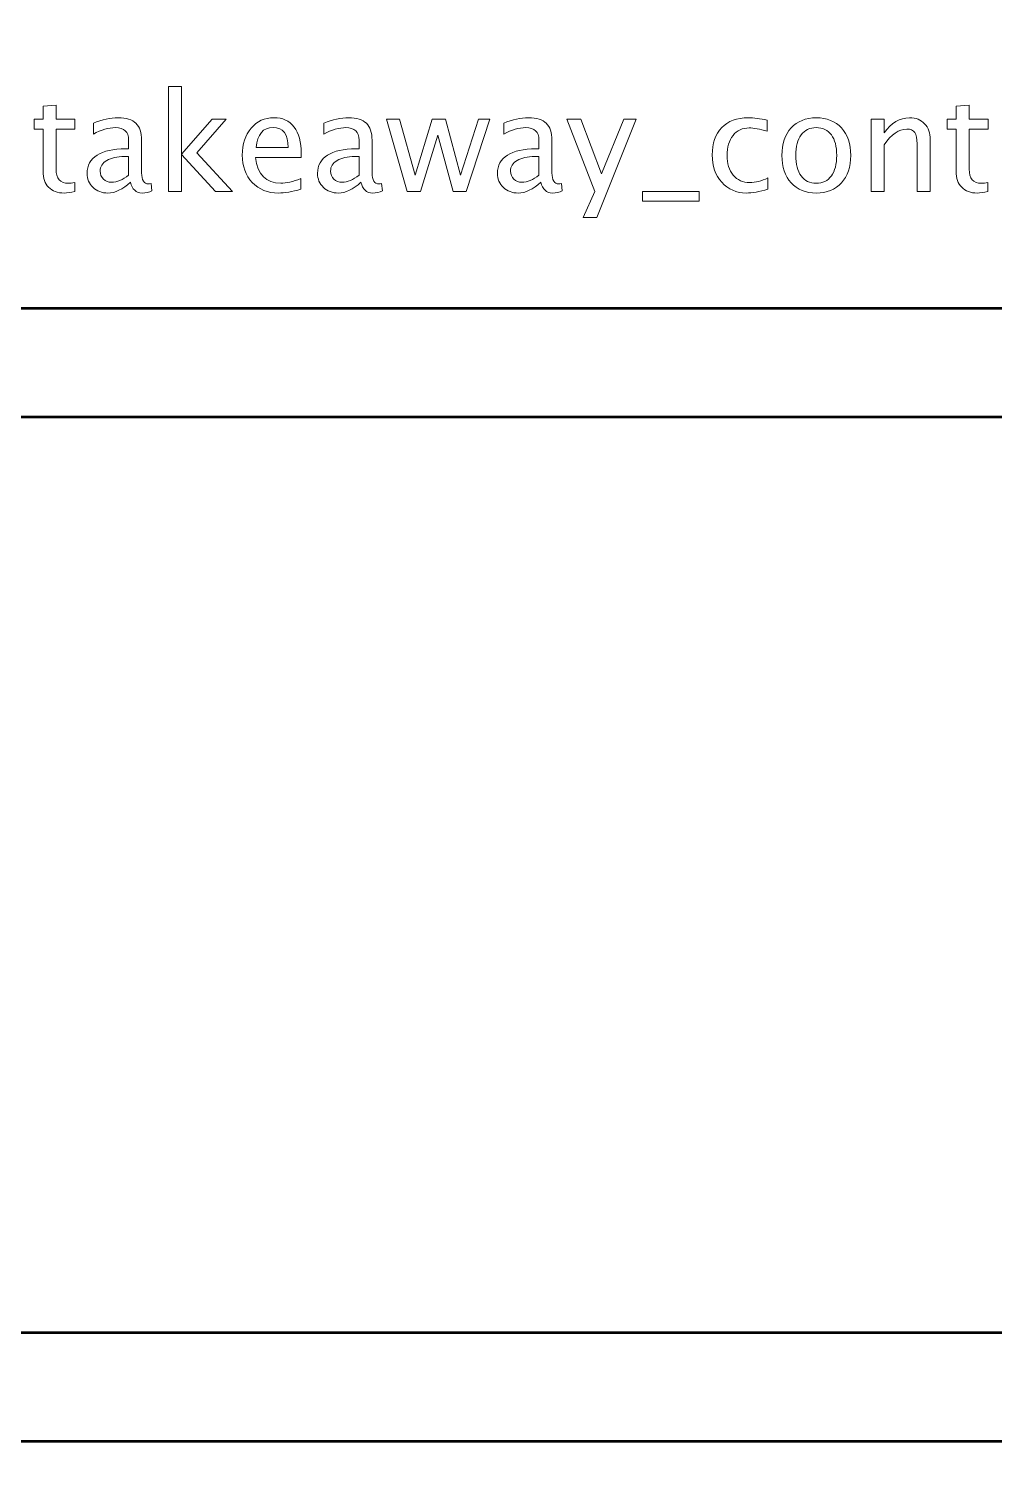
# Model space of a CAD drawing. Header units: centimetres. Extents: x -15.7 to 15.7, y -15.7 to 15.7.
# Drawn here: x -11.66 to -7.66, y -2.48 to 3.51 of the extents above; entities that cross this region are included whole.
import ezdxf

# ---------------------------------------------------------------- set-up
doc = ezdxf.new("R2010")
doc.units = ezdxf.units.CM
doc.header["$MEASUREMENT"] = 0
doc.layers.add('Layer 1', color=7, linetype='Continuous')

msp = doc.modelspace()

# ---------------------------------------------------------------- linework, layer by layer
at = {"layer": 'Layer 1', "lineweight": 53}
for points in [[(-15.7, -15.2), (-15.7, -15.2), (-15.7, 15.2), (-15.7, 15.2), (-15.7, 15.2), (-15.7, 15.47614), (-15.47614, 15.7), (-15.2, 15.7), (-15.2, 15.7), (-15.2, 15.7), (15.2, 15.7), (15.2, 15.7), (15.2, 15.7), (15.47614, 15.7), (15.7, 15.47614), (15.7, 15.2), (15.7, 15.2), (15.7, 15.2), (15.7, -15.2), (15.7, -15.2), (15.7, -15.2), (15.7, -15.47614), (15.47614, -15.7), (15.2, -15.7), (15.2, -15.7), (15.2, -15.7), (-15.2, -15.7), (-15.2, -15.7), (-15.2, -15.7), (-15.47614, -15.7), (-15.7, -15.47614), (-15.7, -15.2)], [(-13.6, -1.85), (-13.6, -1.85), (-13.6, 1.85), (-13.6, 1.85), (-13.6, 1.85), (-13.6, 2.12614), (-13.37614, 2.35), (-13.1, 2.35), (-13.1, 2.35), (-13.1, 2.35), (-1.9, 2.35), (-1.9, 2.35), (-1.9, 2.35), (-1.62386, 2.35), (-1.4, 2.12614), (-1.4, 1.85), (-1.4, 1.85), (-1.4, 1.85), (-1.4, -1.85), (-1.4, -1.85), (-1.4, -1.85), (-1.4, -2.12614), (-1.62386, -2.35), (-1.9, -2.35), (-1.9, -2.35), (-1.9, -2.35), (-13.1, -2.35), (-13.1, -2.35), (-13.1, -2.35), (-13.37614, -2.35), (-13.6, -2.12614), (-13.6, -1.85)]]:
    msp.add_open_spline(points, degree=3, knots=[0, 0, 0, 0, 0.1111111, 0.1111111, 0.1111111, 0.1111111, 0.2222222, 0.2222222, 0.2222222, 0.2222222, 0.3333333, 0.3333333, 0.3333333, 0.3333333, 0.4444444, 0.4444444, 0.4444444, 0.4444444, 0.5555556, 0.5555556, 0.5555556, 0.5555556, 0.6666667, 0.6666667, 0.6666667, 0.6666667, 0.7777778, 0.7777778, 0.7777778, 0.7777778, 1, 1, 1, 1], dxfattribs=at)
at = {"layer": 'Layer 1', "color": 5, "lineweight": 9}
for points, knots in [([(-11.08359, 2.83659), (-11.08359, 2.83659), (-11.08359, 3.27177), (-11.08359, 3.27177), (-11.08359, 3.27177), (-11.08359, 3.27177), (-11.02941, 3.27177), (-11.02941, 3.27177), (-11.02941, 3.27177), (-11.02941, 3.27177), (-11.02941, 2.99059), (-11.02941, 2.99059), (-11.02941, 2.99059), (-11.02941, 2.99059), (-10.90241, 3.13574), (-10.90241, 3.13574), (-10.90241, 3.13574), (-10.90241, 3.13574), (-10.84389, 3.13574), (-10.84389, 3.13574), (-10.84389, 3.13574), (-10.84389, 3.13574), (-10.96525, 2.99614), (-10.96525, 2.99614), (-10.96525, 2.99614), (-10.96525, 2.99614), (-10.8185, 2.83659), (-10.8185, 2.83659), (-10.8185, 2.83659), (-10.8185, 2.83659), (-10.8883, 2.83659), (-10.8883, 2.83659), (-10.8883, 2.83659), (-10.8883, 2.83659), (-11.02941, 2.99002), (-11.02941, 2.99002), (-11.02941, 2.99002), (-11.02941, 2.99002), (-11.02941, 2.83659), (-11.02941, 2.83659), (-11.02941, 2.83659), (-11.02941, 2.83659), (-11.08359, 2.83659), (-11.08359, 2.83659)], [0, 0, 0, 0, 0.0833333, 0.0833333, 0.0833333, 0.0833333, 0.1666667, 0.1666667, 0.1666667, 0.1666667, 0.25, 0.25, 0.25, 0.25, 0.3333333, 0.3333333, 0.3333333, 0.3333333, 0.4166667, 0.4166667, 0.4166667, 0.4166667, 0.5, 0.5, 0.5, 0.5, 0.5833333, 0.5833333, 0.5833333, 0.5833333, 0.6666667, 0.6666667, 0.6666667, 0.6666667, 0.75, 0.75, 0.75, 0.75, 0.8333333, 0.8333333, 0.8333333, 0.8333333, 1, 1, 1, 1]), ([(-11.47258, 2.83668), (-11.48933, 2.83207), (-11.50391, 2.82982), (-11.51623, 2.82982), (-11.51623, 2.82982), (-11.54389, 2.82982), (-11.56543, 2.83772), (-11.58086, 2.85352), (-11.58086, 2.85352), (-11.59638, 2.86933), (-11.6041, 2.89125), (-11.6041, 2.91937), (-11.6041, 2.91937), (-11.6041, 2.91937), (-11.6041, 3.0951), (-11.6041, 3.0951), (-11.6041, 3.0951), (-11.6041, 3.0951), (-11.64154, 3.0951), (-11.64154, 3.0951), (-11.64154, 3.0951), (-11.64154, 3.0951), (-11.64154, 3.13574), (-11.64154, 3.13574), (-11.64154, 3.13574), (-11.64154, 3.13574), (-11.6041, 3.13574), (-11.6041, 3.13574), (-11.6041, 3.13574), (-11.6041, 3.13574), (-11.6041, 3.18984), (-11.6041, 3.18984), (-11.6041, 3.18984), (-11.6041, 3.18984), (-11.54991, 3.19501), (-11.54991, 3.19501), (-11.54991, 3.19501), (-11.54991, 3.19501), (-11.54991, 3.13574), (-11.54991, 3.13574), (-11.54991, 3.13574), (-11.54991, 3.13574), (-11.47145, 3.13574), (-11.47145, 3.13574), (-11.47145, 3.13574), (-11.47145, 3.13574), (-11.47145, 3.0951), (-11.47145, 3.0951), (-11.47145, 3.0951), (-11.47145, 3.0951), (-11.54991, 3.0951), (-11.54991, 3.0951), (-11.54991, 3.0951), (-11.54991, 3.0951), (-11.54991, 2.92916), (-11.54991, 2.92916), (-11.54991, 2.92916), (-11.54991, 2.89002), (-11.53288, 2.87046), (-11.49892, 2.87046), (-11.49892, 2.87046), (-11.49168, 2.87046), (-11.48293, 2.87168), (-11.47258, 2.87403), (-11.47258, 2.87403), (-11.47258, 2.87403), (-11.47258, 2.83668), (-11.47258, 2.83668)], [0, 0, 0, 0, 0.0555556, 0.0555556, 0.0555556, 0.0555556, 0.1111111, 0.1111111, 0.1111111, 0.1111111, 0.1666667, 0.1666667, 0.1666667, 0.1666667, 0.2222222, 0.2222222, 0.2222222, 0.2222222, 0.2777778, 0.2777778, 0.2777778, 0.2777778, 0.3333333, 0.3333333, 0.3333333, 0.3333333, 0.3888889, 0.3888889, 0.3888889, 0.3888889, 0.4444444, 0.4444444, 0.4444444, 0.4444444, 0.5, 0.5, 0.5, 0.5, 0.5555556, 0.5555556, 0.5555556, 0.5555556, 0.6111111, 0.6111111, 0.6111111, 0.6111111, 0.6666667, 0.6666667, 0.6666667, 0.6666667, 0.7222222, 0.7222222, 0.7222222, 0.7222222, 0.7777778, 0.7777778, 0.7777778, 0.7777778, 0.8333333, 0.8333333, 0.8333333, 0.8333333, 0.8888889, 0.8888889, 0.8888889, 0.8888889, 1, 1, 1, 1]), ([(-7.68388, 2.83668), (-7.70063, 2.83207), (-7.71521, 2.82982), (-7.72753, 2.82982), (-7.72753, 2.82982), (-7.75519, 2.82982), (-7.77673, 2.83772), (-7.79216, 2.85352), (-7.79216, 2.85352), (-7.80768, 2.86933), (-7.8154, 2.89125), (-7.8154, 2.91937), (-7.8154, 2.91937), (-7.8154, 2.91937), (-7.8154, 3.0951), (-7.8154, 3.0951), (-7.8154, 3.0951), (-7.8154, 3.0951), (-7.85284, 3.0951), (-7.85284, 3.0951), (-7.85284, 3.0951), (-7.85284, 3.0951), (-7.85284, 3.13574), (-7.85284, 3.13574), (-7.85284, 3.13574), (-7.85284, 3.13574), (-7.8154, 3.13574), (-7.8154, 3.13574), (-7.8154, 3.13574), (-7.8154, 3.13574), (-7.8154, 3.18984), (-7.8154, 3.18984), (-7.8154, 3.18984), (-7.8154, 3.18984), (-7.76121, 3.19501), (-7.76121, 3.19501), (-7.76121, 3.19501), (-7.76121, 3.19501), (-7.76121, 3.13574), (-7.76121, 3.13574), (-7.76121, 3.13574), (-7.76121, 3.13574), (-7.68275, 3.13574), (-7.68275, 3.13574), (-7.68275, 3.13574), (-7.68275, 3.13574), (-7.68275, 3.0951), (-7.68275, 3.0951), (-7.68275, 3.0951), (-7.68275, 3.0951), (-7.76121, 3.0951), (-7.76121, 3.0951), (-7.76121, 3.0951), (-7.76121, 3.0951), (-7.76121, 2.92916), (-7.76121, 2.92916), (-7.76121, 2.92916), (-7.76121, 2.89002), (-7.74418, 2.87046), (-7.71022, 2.87046), (-7.71022, 2.87046), (-7.70298, 2.87046), (-7.69423, 2.87168), (-7.68388, 2.87403), (-7.68388, 2.87403), (-7.68388, 2.87403), (-7.68388, 2.83668), (-7.68388, 2.83668)], [0, 0, 0, 0, 0.0555556, 0.0555556, 0.0555556, 0.0555556, 0.1111111, 0.1111111, 0.1111111, 0.1111111, 0.1666667, 0.1666667, 0.1666667, 0.1666667, 0.2222222, 0.2222222, 0.2222222, 0.2222222, 0.2777778, 0.2777778, 0.2777778, 0.2777778, 0.3333333, 0.3333333, 0.3333333, 0.3333333, 0.3888889, 0.3888889, 0.3888889, 0.3888889, 0.4444444, 0.4444444, 0.4444444, 0.4444444, 0.5, 0.5, 0.5, 0.5, 0.5555556, 0.5555556, 0.5555556, 0.5555556, 0.6111111, 0.6111111, 0.6111111, 0.6111111, 0.6666667, 0.6666667, 0.6666667, 0.6666667, 0.7222222, 0.7222222, 0.7222222, 0.7222222, 0.7777778, 0.7777778, 0.7777778, 0.7777778, 0.8333333, 0.8333333, 0.8333333, 0.8333333, 0.8888889, 0.8888889, 0.8888889, 0.8888889, 1, 1, 1, 1]), ([(-11.24107, 2.87469), (-11.27362, 2.84477), (-11.30494, 2.82982), (-11.33505, 2.82982), (-11.33505, 2.82982), (-11.35979, 2.82982), (-11.38039, 2.83753), (-11.39666, 2.85305), (-11.39666, 2.85305), (-11.41303, 2.86857), (-11.42122, 2.88814), (-11.42122, 2.91175), (-11.42122, 2.91175), (-11.42122, 2.9444), (-11.40748, 2.96952), (-11.38001, 2.98701), (-11.38001, 2.98701), (-11.35254, 3.00451), (-11.31313, 3.01326), (-11.26176, 3.01326), (-11.26176, 3.01326), (-11.26176, 3.01326), (-11.24906, 3.01326), (-11.24906, 3.01326), (-11.24906, 3.01326), (-11.24906, 3.01326), (-11.24906, 3.04929), (-11.24906, 3.04929), (-11.24906, 3.04929), (-11.24906, 3.084), (-11.26713, 3.10131), (-11.30334, 3.10131), (-11.30334, 3.10131), (-11.33138, 3.10131), (-11.36205, 3.09247), (-11.39525, 3.07478), (-11.39525, 3.07478), (-11.39525, 3.07478), (-11.39525, 3.11937), (-11.39525, 3.11937), (-11.39525, 3.11937), (-11.35875, 3.13443), (-11.32432, 3.14195), (-11.29206, 3.14195), (-11.29206, 3.14195), (-11.25885, 3.14195), (-11.23429, 3.13443), (-11.21858, 3.11928), (-11.21858, 3.11928), (-11.20278, 3.10413), (-11.19488, 3.0808), (-11.19488, 3.04929), (-11.19488, 3.04929), (-11.19488, 3.04929), (-11.19488, 2.91411), (-11.19488, 2.91411), (-11.19488, 2.91411), (-11.19488, 2.88316), (-11.18538, 2.86763), (-11.16628, 2.86763), (-11.16628, 2.86763), (-11.16393, 2.86763), (-11.16045, 2.86801), (-11.15584, 2.86876), (-11.15584, 2.86876), (-11.15584, 2.86876), (-11.15198, 2.83866), (-11.15198, 2.83866), (-11.15198, 2.83866), (-11.1643, 2.83273), (-11.17785, 2.82982), (-11.19271, 2.82982), (-11.19271, 2.82982), (-11.21802, 2.82982), (-11.23411, 2.84477), (-11.24107, 2.87469)], [0, 0, 0, 0, 0.05, 0.05, 0.05, 0.05, 0.1, 0.1, 0.1, 0.1, 0.15, 0.15, 0.15, 0.15, 0.2, 0.2, 0.2, 0.2, 0.25, 0.25, 0.25, 0.25, 0.3, 0.3, 0.3, 0.3, 0.35, 0.35, 0.35, 0.35, 0.4, 0.4, 0.4, 0.4, 0.45, 0.45, 0.45, 0.45, 0.5, 0.5, 0.5, 0.5, 0.55, 0.55, 0.55, 0.55, 0.6, 0.6, 0.6, 0.6, 0.65, 0.65, 0.65, 0.65, 0.7, 0.7, 0.7, 0.7, 0.75, 0.75, 0.75, 0.75, 0.8, 0.8, 0.8, 0.8, 0.85, 0.85, 0.85, 0.85, 0.9, 0.9, 0.9, 0.9, 1, 1, 1, 1]), ([(-10.53411, 2.84619), (-10.57051, 2.83527), (-10.60165, 2.82982), (-10.62762, 2.82982), (-10.62762, 2.82982), (-10.67192, 2.82982), (-10.70795, 2.84449), (-10.73571, 2.87375), (-10.73571, 2.87375), (-10.76346, 2.90301), (-10.77738, 2.94092), (-10.77738, 2.98758), (-10.77738, 2.98758), (-10.77738, 3.03283), (-10.76515, 3.06999), (-10.7406, 3.09905), (-10.7406, 3.09905), (-10.71604, 3.12803), (-10.68462, 3.14252), (-10.64634, 3.14252), (-10.64634, 3.14252), (-10.61012, 3.14252), (-10.58208, 3.12963), (-10.56233, 3.10385), (-10.56233, 3.10385), (-10.54257, 3.07808), (-10.5327, 3.04158), (-10.5327, 2.99426), (-10.5327, 2.99426), (-10.5327, 2.99426), (-10.53298, 2.9777), (-10.53298, 2.9777), (-10.53298, 2.9777), (-10.53298, 2.9777), (-10.72207, 2.9777), (-10.72207, 2.9777), (-10.72207, 2.9777), (-10.71416, 2.9062), (-10.67926, 2.87046), (-10.61746, 2.87046), (-10.61746, 2.87046), (-10.59478, 2.87046), (-10.56703, 2.87685), (-10.53411, 2.88965), (-10.53411, 2.88965), (-10.53411, 2.88965), (-10.53411, 2.84619), (-10.53411, 2.84619)], [0, 0, 0, 0, 0.0769231, 0.0769231, 0.0769231, 0.0769231, 0.1538462, 0.1538462, 0.1538462, 0.1538462, 0.2307692, 0.2307692, 0.2307692, 0.2307692, 0.3076923, 0.3076923, 0.3076923, 0.3076923, 0.3846154, 0.3846154, 0.3846154, 0.3846154, 0.4615385, 0.4615385, 0.4615385, 0.4615385, 0.5384615, 0.5384615, 0.5384615, 0.5384615, 0.6153846, 0.6153846, 0.6153846, 0.6153846, 0.6923077, 0.6923077, 0.6923077, 0.6923077, 0.7692308, 0.7692308, 0.7692308, 0.7692308, 0.8461538, 0.8461538, 0.8461538, 0.8461538, 1, 1, 1, 1]), ([(-10.285, 2.87469), (-10.31755, 2.84477), (-10.34887, 2.82982), (-10.37898, 2.82982), (-10.37898, 2.82982), (-10.40372, 2.82982), (-10.42432, 2.83753), (-10.44059, 2.85305), (-10.44059, 2.85305), (-10.45696, 2.86857), (-10.46515, 2.88814), (-10.46515, 2.91175), (-10.46515, 2.91175), (-10.46515, 2.9444), (-10.45141, 2.96952), (-10.42394, 2.98701), (-10.42394, 2.98701), (-10.39647, 3.00451), (-10.35706, 3.01326), (-10.30569, 3.01326), (-10.30569, 3.01326), (-10.30569, 3.01326), (-10.29299, 3.01326), (-10.29299, 3.01326), (-10.29299, 3.01326), (-10.29299, 3.01326), (-10.29299, 3.04929), (-10.29299, 3.04929), (-10.29299, 3.04929), (-10.29299, 3.084), (-10.31106, 3.10131), (-10.34727, 3.10131), (-10.34727, 3.10131), (-10.37531, 3.10131), (-10.40598, 3.09247), (-10.43918, 3.07478), (-10.43918, 3.07478), (-10.43918, 3.07478), (-10.43918, 3.11937), (-10.43918, 3.11937), (-10.43918, 3.11937), (-10.40268, 3.13443), (-10.36825, 3.14195), (-10.33599, 3.14195), (-10.33599, 3.14195), (-10.30278, 3.14195), (-10.27822, 3.13443), (-10.26251, 3.11928), (-10.26251, 3.11928), (-10.24671, 3.10413), (-10.23881, 3.0808), (-10.23881, 3.04929), (-10.23881, 3.04929), (-10.23881, 3.04929), (-10.23881, 2.91411), (-10.23881, 2.91411), (-10.23881, 2.91411), (-10.23881, 2.88316), (-10.22931, 2.86763), (-10.21021, 2.86763), (-10.21021, 2.86763), (-10.20786, 2.86763), (-10.20438, 2.86801), (-10.19977, 2.86876), (-10.19977, 2.86876), (-10.19977, 2.86876), (-10.19591, 2.83866), (-10.19591, 2.83866), (-10.19591, 2.83866), (-10.20823, 2.83273), (-10.22178, 2.82982), (-10.23664, 2.82982), (-10.23664, 2.82982), (-10.26195, 2.82982), (-10.27804, 2.84477), (-10.285, 2.87469)], [0, 0, 0, 0, 0.05, 0.05, 0.05, 0.05, 0.1, 0.1, 0.1, 0.1, 0.15, 0.15, 0.15, 0.15, 0.2, 0.2, 0.2, 0.2, 0.25, 0.25, 0.25, 0.25, 0.3, 0.3, 0.3, 0.3, 0.35, 0.35, 0.35, 0.35, 0.4, 0.4, 0.4, 0.4, 0.45, 0.45, 0.45, 0.45, 0.5, 0.5, 0.5, 0.5, 0.55, 0.55, 0.55, 0.55, 0.6, 0.6, 0.6, 0.6, 0.65, 0.65, 0.65, 0.65, 0.7, 0.7, 0.7, 0.7, 0.75, 0.75, 0.75, 0.75, 0.8, 0.8, 0.8, 0.8, 0.85, 0.85, 0.85, 0.85, 0.9, 0.9, 0.9, 0.9, 1, 1, 1, 1]), ([(-10.09253, 2.83659), (-10.09253, 2.83659), (-10.17832, 3.13574), (-10.17832, 3.13574), (-10.17832, 3.13574), (-10.17832, 3.13574), (-10.12545, 3.13574), (-10.12545, 3.13574), (-10.12545, 3.13574), (-10.12545, 3.13574), (-10.0597, 2.90348), (-10.0597, 2.90348), (-10.0597, 2.90348), (-10.0597, 2.90348), (-9.98877, 3.13574), (-9.98877, 3.13574), (-9.98877, 3.13574), (-9.98877, 3.13574), (-9.93458, 3.13574), (-9.93458, 3.13574), (-9.93458, 3.13574), (-9.93458, 3.13574), (-9.87221, 2.90385), (-9.87221, 2.90385), (-9.87221, 2.90385), (-9.87221, 2.90385), (-9.79676, 3.13574), (-9.79676, 3.13574), (-9.79676, 3.13574), (-9.79676, 3.13574), (-9.75048, 3.13574), (-9.75048, 3.13574), (-9.75048, 3.13574), (-9.75048, 3.13574), (-9.84813, 2.83659), (-9.84813, 2.83659), (-9.84813, 2.83659), (-9.84813, 2.83659), (-9.90231, 2.83659), (-9.90231, 2.83659), (-9.90231, 2.83659), (-9.90231, 2.83659), (-9.96647, 3.06989), (-9.96647, 3.06989), (-9.96647, 3.06989), (-9.96647, 3.06989), (-10.03834, 2.83659), (-10.03834, 2.83659), (-10.03834, 2.83659), (-10.03834, 2.83659), (-10.09253, 2.83659), (-10.09253, 2.83659)], [0, 0, 0, 0, 0.0714286, 0.0714286, 0.0714286, 0.0714286, 0.1428571, 0.1428571, 0.1428571, 0.1428571, 0.2142857, 0.2142857, 0.2142857, 0.2142857, 0.2857143, 0.2857143, 0.2857143, 0.2857143, 0.3571429, 0.3571429, 0.3571429, 0.3571429, 0.4285714, 0.4285714, 0.4285714, 0.4285714, 0.5, 0.5, 0.5, 0.5, 0.5714286, 0.5714286, 0.5714286, 0.5714286, 0.6428571, 0.6428571, 0.6428571, 0.6428571, 0.7142857, 0.7142857, 0.7142857, 0.7142857, 0.7857143, 0.7857143, 0.7857143, 0.7857143, 0.8571429, 0.8571429, 0.8571429, 0.8571429, 1, 1, 1, 1]), ([(-9.53844, 2.87469), (-9.57099, 2.84477), (-9.60231, 2.82982), (-9.63242, 2.82982), (-9.63242, 2.82982), (-9.65716, 2.82982), (-9.67776, 2.83753), (-9.69403, 2.85305), (-9.69403, 2.85305), (-9.7104, 2.86857), (-9.71859, 2.88814), (-9.71859, 2.91175), (-9.71859, 2.91175), (-9.71859, 2.9444), (-9.70485, 2.96952), (-9.67738, 2.98701), (-9.67738, 2.98701), (-9.64991, 3.00451), (-9.6105, 3.01326), (-9.55913, 3.01326), (-9.55913, 3.01326), (-9.55913, 3.01326), (-9.54643, 3.01326), (-9.54643, 3.01326), (-9.54643, 3.01326), (-9.54643, 3.01326), (-9.54643, 3.04929), (-9.54643, 3.04929), (-9.54643, 3.04929), (-9.54643, 3.084), (-9.5645, 3.10131), (-9.60071, 3.10131), (-9.60071, 3.10131), (-9.62875, 3.10131), (-9.65942, 3.09247), (-9.69262, 3.07478), (-9.69262, 3.07478), (-9.69262, 3.07478), (-9.69262, 3.11937), (-9.69262, 3.11937), (-9.69262, 3.11937), (-9.65612, 3.13443), (-9.62169, 3.14195), (-9.58943, 3.14195), (-9.58943, 3.14195), (-9.55622, 3.14195), (-9.53166, 3.13443), (-9.51595, 3.11928), (-9.51595, 3.11928), (-9.50015, 3.10413), (-9.49225, 3.0808), (-9.49225, 3.04929), (-9.49225, 3.04929), (-9.49225, 3.04929), (-9.49225, 2.91411), (-9.49225, 2.91411), (-9.49225, 2.91411), (-9.49225, 2.88316), (-9.48275, 2.86763), (-9.46365, 2.86763), (-9.46365, 2.86763), (-9.4613, 2.86763), (-9.45782, 2.86801), (-9.45321, 2.86876), (-9.45321, 2.86876), (-9.45321, 2.86876), (-9.44935, 2.83866), (-9.44935, 2.83866), (-9.44935, 2.83866), (-9.46167, 2.83273), (-9.47522, 2.82982), (-9.49008, 2.82982), (-9.49008, 2.82982), (-9.51539, 2.82982), (-9.53148, 2.84477), (-9.53844, 2.87469)], [0, 0, 0, 0, 0.05, 0.05, 0.05, 0.05, 0.1, 0.1, 0.1, 0.1, 0.15, 0.15, 0.15, 0.15, 0.2, 0.2, 0.2, 0.2, 0.25, 0.25, 0.25, 0.25, 0.3, 0.3, 0.3, 0.3, 0.35, 0.35, 0.35, 0.35, 0.4, 0.4, 0.4, 0.4, 0.45, 0.45, 0.45, 0.45, 0.5, 0.5, 0.5, 0.5, 0.55, 0.55, 0.55, 0.55, 0.6, 0.6, 0.6, 0.6, 0.65, 0.65, 0.65, 0.65, 0.7, 0.7, 0.7, 0.7, 0.75, 0.75, 0.75, 0.75, 0.8, 0.8, 0.8, 0.8, 0.85, 0.85, 0.85, 0.85, 0.9, 0.9, 0.9, 0.9, 1, 1, 1, 1]), ([(-9.36328, 2.72765), (-9.36328, 2.72765), (-9.31474, 2.83621), (-9.31474, 2.83621), (-9.31474, 2.83621), (-9.31474, 2.83621), (-9.43063, 3.13574), (-9.43063, 3.13574), (-9.43063, 3.13574), (-9.43063, 3.13574), (-9.3725, 3.13574), (-9.3725, 3.13574), (-9.3725, 3.13574), (-9.3725, 3.13574), (-9.28633, 2.90921), (-9.28633, 2.90921), (-9.28633, 2.90921), (-9.28633, 2.90921), (-9.19442, 3.13574), (-9.19442, 3.13574), (-9.19442, 3.13574), (-9.19442, 3.13574), (-9.14333, 3.13574), (-9.14333, 3.13574), (-9.14333, 3.13574), (-9.14333, 3.13574), (-9.30683, 2.72765), (-9.30683, 2.72765), (-9.30683, 2.72765), (-9.30683, 2.72765), (-9.36328, 2.72765), (-9.36328, 2.72765)], [0, 0, 0, 0, 0.1111111, 0.1111111, 0.1111111, 0.1111111, 0.2222222, 0.2222222, 0.2222222, 0.2222222, 0.3333333, 0.3333333, 0.3333333, 0.3333333, 0.4444444, 0.4444444, 0.4444444, 0.4444444, 0.5555556, 0.5555556, 0.5555556, 0.5555556, 0.6666667, 0.6666667, 0.6666667, 0.6666667, 0.7777778, 0.7777778, 0.7777778, 0.7777778, 1, 1, 1, 1]), ([(-8.59611, 2.84562), (-8.6312, 2.83508), (-8.66149, 2.82982), (-8.68698, 2.82982), (-8.68698, 2.82982), (-8.72744, 2.82982), (-8.76093, 2.84477), (-8.78755, 2.8746), (-8.78755, 2.8746), (-8.81417, 2.90451), (-8.82753, 2.94223), (-8.82753, 2.98767), (-8.82753, 2.98767), (-8.82753, 3.03621), (-8.81436, 3.07413), (-8.78802, 3.10122), (-8.78802, 3.10122), (-8.76168, 3.12841), (-8.7249, 3.14195), (-8.67767, 3.14195), (-8.67767, 3.14195), (-8.65444, 3.14195), (-8.62828, 3.13875), (-8.5995, 3.13236), (-8.5995, 3.13236), (-8.5995, 3.13236), (-8.5995, 3.08664), (-8.5995, 3.08664), (-8.5995, 3.08664), (-8.63007, 3.09567), (-8.655, 3.10018), (-8.67419, 3.10018), (-8.67419, 3.10018), (-8.70204, 3.10018), (-8.72433, 3.08974), (-8.74098, 3.06895), (-8.74098, 3.06895), (-8.75763, 3.04816), (-8.76601, 3.02041), (-8.76601, 2.98579), (-8.76601, 2.98579), (-8.76601, 2.95221), (-8.75735, 2.92511), (-8.74014, 2.90432), (-8.74014, 2.90432), (-8.72292, 2.88363), (-8.70044, 2.87328), (-8.6725, 2.87328), (-8.6725, 2.87328), (-8.64776, 2.87328), (-8.62236, 2.87968), (-8.59611, 2.89247), (-8.59611, 2.89247), (-8.59611, 2.89247), (-8.59611, 2.84562), (-8.59611, 2.84562)], [0, 0, 0, 0, 0.0666667, 0.0666667, 0.0666667, 0.0666667, 0.1333333, 0.1333333, 0.1333333, 0.1333333, 0.2, 0.2, 0.2, 0.2, 0.2666667, 0.2666667, 0.2666667, 0.2666667, 0.3333333, 0.3333333, 0.3333333, 0.3333333, 0.4, 0.4, 0.4, 0.4, 0.4666667, 0.4666667, 0.4666667, 0.4666667, 0.5333333, 0.5333333, 0.5333333, 0.5333333, 0.6, 0.6, 0.6, 0.6, 0.6666667, 0.6666667, 0.6666667, 0.6666667, 0.7333333, 0.7333333, 0.7333333, 0.7333333, 0.8, 0.8, 0.8, 0.8, 0.8666667, 0.8666667, 0.8666667, 0.8666667, 1, 1, 1, 1]), ([(-8.39564, 2.82982), (-8.43957, 2.82982), (-8.47438, 2.84383), (-8.49996, 2.87187), (-8.49996, 2.87187), (-8.52565, 2.8999), (-8.53844, 2.938), (-8.53844, 2.98607), (-8.53844, 2.98607), (-8.53844, 3.03405), (-8.52565, 3.07206), (-8.49996, 3.1), (-8.49996, 3.1), (-8.47438, 3.12794), (-8.43957, 3.14195), (-8.39564, 3.14195), (-8.39564, 3.14195), (-8.3517, 3.14195), (-8.3169, 3.12794), (-8.29131, 3.1), (-8.29131, 3.1), (-8.26563, 3.07206), (-8.25283, 3.03405), (-8.25283, 2.98607), (-8.25283, 2.98607), (-8.25283, 2.938), (-8.26563, 2.8999), (-8.29131, 2.87187), (-8.29131, 2.87187), (-8.3169, 2.84383), (-8.3517, 2.82982), (-8.39564, 2.82982)], [0, 0, 0, 0, 0.1111111, 0.1111111, 0.1111111, 0.1111111, 0.2222222, 0.2222222, 0.2222222, 0.2222222, 0.3333333, 0.3333333, 0.3333333, 0.3333333, 0.4444444, 0.4444444, 0.4444444, 0.4444444, 0.5555556, 0.5555556, 0.5555556, 0.5555556, 0.6666667, 0.6666667, 0.6666667, 0.6666667, 0.7777778, 0.7777778, 0.7777778, 0.7777778, 1, 1, 1, 1]), ([(-8.16798, 2.83659), (-8.16798, 2.83659), (-8.16798, 3.13574), (-8.16798, 3.13574), (-8.16798, 3.13574), (-8.16798, 3.13574), (-8.1138, 3.13574), (-8.1138, 3.13574), (-8.1138, 3.13574), (-8.1138, 3.13574), (-8.1138, 3.07921), (-8.1138, 3.07921), (-8.1138, 3.07921), (-8.08511, 3.12107), (-8.04992, 3.14195), (-8.00834, 3.14195), (-8.00834, 3.14195), (-7.98219, 3.14195), (-7.9614, 3.13377), (-7.94606, 3.1173), (-7.94606, 3.1173), (-7.93073, 3.10094), (-7.92302, 3.07883), (-7.92302, 3.05117), (-7.92302, 3.05117), (-7.92302, 3.05117), (-7.92302, 2.83659), (-7.92302, 2.83659), (-7.92302, 2.83659), (-7.92302, 2.83659), (-7.9772, 2.83659), (-7.9772, 2.83659), (-7.9772, 2.83659), (-7.9772, 2.83659), (-7.9772, 3.03349), (-7.9772, 3.03349), (-7.9772, 3.03349), (-7.9772, 3.05569), (-7.9805, 3.07149), (-7.98699, 3.0809), (-7.98699, 3.0809), (-7.99357, 3.0904), (-8.00439, 3.0951), (-8.01954, 3.0951), (-8.01954, 3.0951), (-8.05284, 3.0951), (-8.08426, 3.07337), (-8.1138, 3.02991), (-8.1138, 3.02991), (-8.1138, 3.02991), (-8.1138, 2.83659), (-8.1138, 2.83659), (-8.1138, 2.83659), (-8.1138, 2.83659), (-8.16798, 2.83659), (-8.16798, 2.83659)], [0, 0, 0, 0, 0.0666667, 0.0666667, 0.0666667, 0.0666667, 0.1333333, 0.1333333, 0.1333333, 0.1333333, 0.2, 0.2, 0.2, 0.2, 0.2666667, 0.2666667, 0.2666667, 0.2666667, 0.3333333, 0.3333333, 0.3333333, 0.3333333, 0.4, 0.4, 0.4, 0.4, 0.4666667, 0.4666667, 0.4666667, 0.4666667, 0.5333333, 0.5333333, 0.5333333, 0.5333333, 0.6, 0.6, 0.6, 0.6, 0.6666667, 0.6666667, 0.6666667, 0.6666667, 0.7333333, 0.7333333, 0.7333333, 0.7333333, 0.8, 0.8, 0.8, 0.8, 0.8666667, 0.8666667, 0.8666667, 0.8666667, 1, 1, 1, 1]), ([(-10.71924, 3.01834), (-10.71924, 3.01834), (-10.58716, 3.01834), (-10.58716, 3.01834), (-10.58716, 3.01834), (-10.58716, 3.07403), (-10.60795, 3.10188), (-10.64944, 3.10188), (-10.64944, 3.10188), (-10.69121, 3.10188), (-10.71445, 3.07403), (-10.71924, 3.01834)], [0, 0, 0, 0, 0.25, 0.25, 0.25, 0.25, 0.5, 0.5, 0.5, 0.5, 1, 1, 1, 1]), ([(-8.39573, 2.87046), (-8.36892, 2.87046), (-8.34804, 2.88052), (-8.33317, 2.90075), (-8.33317, 2.90075), (-8.3184, 2.92088), (-8.31097, 2.94938), (-8.31097, 2.98607), (-8.31097, 2.98607), (-8.31097, 3.02267), (-8.3184, 3.05108), (-8.33317, 3.07121), (-8.33317, 3.07121), (-8.34804, 3.09125), (-8.36892, 3.10131), (-8.39573, 3.10131), (-8.39573, 3.10131), (-8.42264, 3.10131), (-8.44352, 3.09125), (-8.4582, 3.07121), (-8.4582, 3.07121), (-8.47297, 3.05108), (-8.4803, 3.02267), (-8.4803, 2.98607), (-8.4803, 2.98607), (-8.4803, 2.94938), (-8.47297, 2.92088), (-8.4582, 2.90075), (-8.4582, 2.90075), (-8.44352, 2.88052), (-8.42264, 2.87046), (-8.39573, 2.87046)], [0, 0, 0, 0, 0.1111111, 0.1111111, 0.1111111, 0.1111111, 0.2222222, 0.2222222, 0.2222222, 0.2222222, 0.3333333, 0.3333333, 0.3333333, 0.3333333, 0.4444444, 0.4444444, 0.4444444, 0.4444444, 0.5555556, 0.5555556, 0.5555556, 0.5555556, 0.6666667, 0.6666667, 0.6666667, 0.6666667, 0.7777778, 0.7777778, 0.7777778, 0.7777778, 1, 1, 1, 1]), ([(-11.24906, 2.90423), (-11.24906, 2.90423), (-11.24906, 2.98109), (-11.24906, 2.98109), (-11.24906, 2.98109), (-11.24906, 2.98109), (-11.26647, 2.98165), (-11.26647, 2.98165), (-11.26647, 2.98165), (-11.29657, 2.98165), (-11.32084, 2.9761), (-11.33937, 2.965), (-11.33937, 2.965), (-11.35781, 2.95381), (-11.36703, 2.93904), (-11.36703, 2.9206), (-11.36703, 2.9206), (-11.36703, 2.90771), (-11.36242, 2.8968), (-11.3533, 2.88786), (-11.3533, 2.88786), (-11.34408, 2.87892), (-11.33288, 2.87441), (-11.31962, 2.87441), (-11.31962, 2.87441), (-11.29704, 2.87441), (-11.27352, 2.88438), (-11.24906, 2.90423)], [0, 0, 0, 0, 0.125, 0.125, 0.125, 0.125, 0.25, 0.25, 0.25, 0.25, 0.375, 0.375, 0.375, 0.375, 0.5, 0.5, 0.5, 0.5, 0.625, 0.625, 0.625, 0.625, 0.75, 0.75, 0.75, 0.75, 1, 1, 1, 1]), ([(-10.29299, 2.90423), (-10.29299, 2.90423), (-10.29299, 2.98109), (-10.29299, 2.98109), (-10.29299, 2.98109), (-10.29299, 2.98109), (-10.3104, 2.98165), (-10.3104, 2.98165), (-10.3104, 2.98165), (-10.3405, 2.98165), (-10.36477, 2.9761), (-10.3833, 2.965), (-10.3833, 2.965), (-10.40174, 2.95381), (-10.41096, 2.93904), (-10.41096, 2.9206), (-10.41096, 2.9206), (-10.41096, 2.90771), (-10.40635, 2.8968), (-10.39723, 2.88786), (-10.39723, 2.88786), (-10.38801, 2.87892), (-10.37681, 2.87441), (-10.36355, 2.87441), (-10.36355, 2.87441), (-10.34097, 2.87441), (-10.31745, 2.88438), (-10.29299, 2.90423)], [0, 0, 0, 0, 0.125, 0.125, 0.125, 0.125, 0.25, 0.25, 0.25, 0.25, 0.375, 0.375, 0.375, 0.375, 0.5, 0.5, 0.5, 0.5, 0.625, 0.625, 0.625, 0.625, 0.75, 0.75, 0.75, 0.75, 1, 1, 1, 1]), ([(-9.54643, 2.90423), (-9.54643, 2.90423), (-9.54643, 2.98109), (-9.54643, 2.98109), (-9.54643, 2.98109), (-9.54643, 2.98109), (-9.56384, 2.98165), (-9.56384, 2.98165), (-9.56384, 2.98165), (-9.59394, 2.98165), (-9.61821, 2.9761), (-9.63674, 2.965), (-9.63674, 2.965), (-9.65518, 2.95381), (-9.6644, 2.93904), (-9.6644, 2.9206), (-9.6644, 2.9206), (-9.6644, 2.90771), (-9.65979, 2.8968), (-9.65067, 2.88786), (-9.65067, 2.88786), (-9.64145, 2.87892), (-9.63025, 2.87441), (-9.61699, 2.87441), (-9.61699, 2.87441), (-9.59441, 2.87441), (-9.57089, 2.88438), (-9.54643, 2.90423)], [0, 0, 0, 0, 0.125, 0.125, 0.125, 0.125, 0.25, 0.25, 0.25, 0.25, 0.375, 0.375, 0.375, 0.375, 0.5, 0.5, 0.5, 0.5, 0.625, 0.625, 0.625, 0.625, 0.75, 0.75, 0.75, 0.75, 1, 1, 1, 1]), ([(-9.11652, 2.79595), (-9.11652, 2.79595), (-9.11652, 2.83659), (-9.11652, 2.83659), (-9.11652, 2.83659), (-9.11652, 2.83659), (-8.88172, 2.83659), (-8.88172, 2.83659), (-8.88172, 2.83659), (-8.88172, 2.83659), (-8.88172, 2.79595), (-8.88172, 2.79595), (-8.88172, 2.79595), (-8.88172, 2.79595), (-9.11652, 2.79595), (-9.11652, 2.79595)], [0, 0, 0, 0, 0.2, 0.2, 0.2, 0.2, 0.4, 0.4, 0.4, 0.4, 0.6, 0.6, 0.6, 0.6, 1, 1, 1, 1])]:
    msp.add_open_spline(points, degree=3, knots=knots, dxfattribs=at)
at = {"layer": 'Layer 1', "color": 4, "lineweight": 53}
msp.add_open_spline([(-1.65, 1.7), (-1.65, 1.7), (-2.05, 1.7), (-2.05, 1.7), (-2.05, 1.7), (-2.05, 1.7), (-2.62143, -1.9), (-2.62143, -1.9), (-2.62143, -1.9), (-2.62143, -1.9), (-12.37857, -1.9), (-12.37857, -1.9), (-12.37857, -1.9), (-12.37857, -1.9), (-12.95, 1.7), (-12.95, 1.7), (-12.95, 1.7), (-12.95, 1.7), (-13.35, 1.7), (-13.35, 1.7), (-13.35, 1.7), (-13.35, 1.7), (-13.35, 1.9), (-13.35, 1.9), (-13.35, 1.9), (-13.35, 1.9), (-1.65, 1.9), (-1.65, 1.9), (-1.65, 1.9), (-1.65, 1.9), (-1.65, 1.7), (-1.65, 1.7)], degree=3, knots=[0, 0, 0, 0, 0.1111111, 0.1111111, 0.1111111, 0.1111111, 0.2222222, 0.2222222, 0.2222222, 0.2222222, 0.3333333, 0.3333333, 0.3333333, 0.3333333, 0.4444444, 0.4444444, 0.4444444, 0.4444444, 0.5555556, 0.5555556, 0.5555556, 0.5555556, 0.6666667, 0.6666667, 0.6666667, 0.6666667, 0.7777778, 0.7777778, 0.7777778, 0.7777778, 1, 1, 1, 1], dxfattribs=at)

doc.saveas('drawing.dxf')
